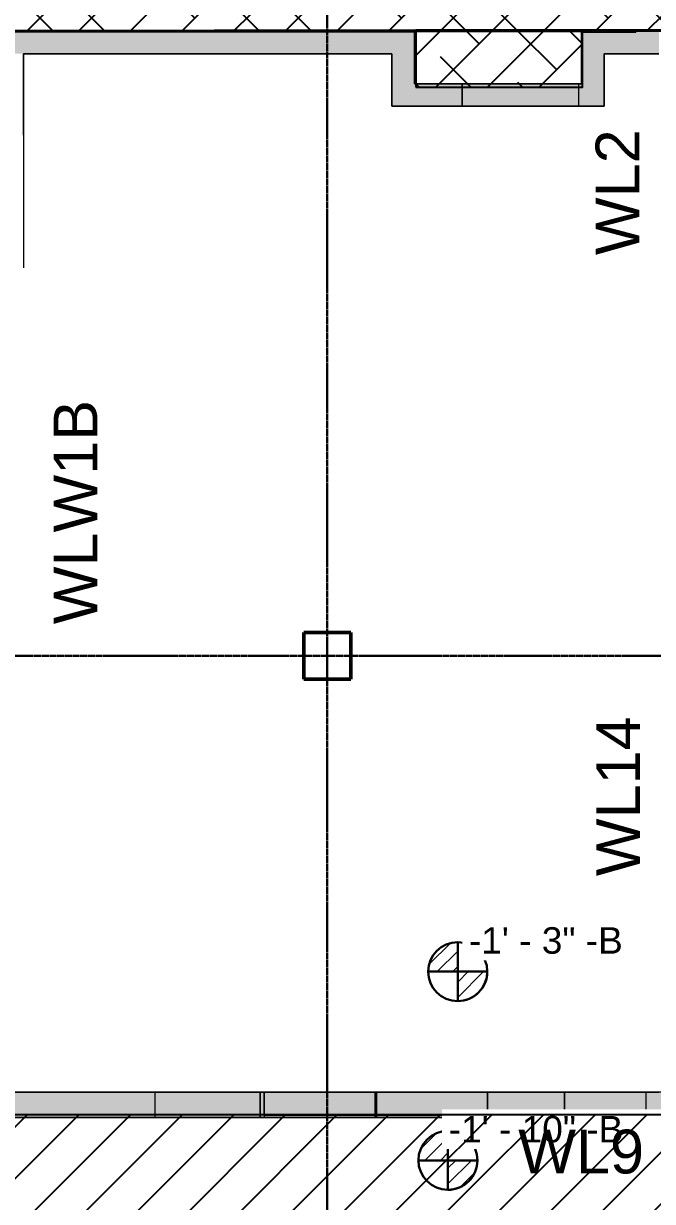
# Model space of a CAD drawing. Header units: inches. Extents: x -4126 to -1814, y 9773 to 12338.
# Drawn here: x -2931.3 to -2716.1, y 9980.3 to 10383.8 of the extents above; entities that cross this region are included whole.
import ezdxf

# ---------------------------------------------------------------- set-up
doc = ezdxf.new("R2010")
doc.units = ezdxf.units.IN
doc.header["$MEASUREMENT"] = 0
doc.linetypes.add('Grid Line 1_2_', pattern=[0.875, 0.5, -0.125, 0.125, -0.125])
for name, color, linetype, lineweight in [('A-WALL', 113, 'Continuous', 13), ('G-ANNO-DIMS', 111, 'Continuous', 9), ('I-WALL', 2, 'Continuous', 13), ('S-COLS', 52, 'Continuous', 9), ('S-GRID', 1, 'Continuous', 9)]:
    doc.layers.add(name, color=color, linetype=linetype, lineweight=lineweight)
doc.layers.add('LOAD_HATCH', color=8, linetype='Continuous')
doc.layers.add('loads', color=1, linetype='Continuous')
doc.styles.add('Arial', font='Arial.ttf', dxfattribs={"height": 18})
doc.styles.add('Arial_2', font='arial.ttf', dxfattribs={"height": 9.070866})
pattern_1 = [(315, (28.986, 104.782), (0.027577164, 0.027577164), [])]
pattern_2 = [(315, (29.021, 104.108), (0.027577164, 0.027577164), [])]

# ---------------------------------------------------------------- blocks, each defined once
blk = doc.blocks.new('CTR - 1st Phase - Shell_rvt-1-FRAMING PLAN - 1ST FLOOR')
at = {"layer": 'A-WALL', "lineweight": 5, "transparency": 33554585}
h = blk.add_hatch(color=13, dxfattribs=at)
h.paths.add_polyline_path([(-3531.71, 10009.09), (-3495.32, 10009.09), (-3495.32, 10009.49), (-3770.72, 10009.49), (-3770.72, 10009.09)], flags=0)
h.paths.add_polyline_path([(-3819.32, 10009.09), (-3808.75, 10009.09), (-3808.75, 10009.49), (-3819.32, 10009.49)], flags=0)
h.paths.add_polyline_path([(-3531.71, 10010.44), (-3495.32, 10010.44), (-3495.32, 10010.59), (-3508.12, 10010.59), (-3508.12, 10010.87), (-3770.72, 10010.87), (-3770.72, 10010.44)], flags=0)
h.paths.add_polyline_path([(-3819.32, 10010.44), (-3808.75, 10010.44), (-3808.75, 10010.87), (-3819.32, 10010.87)], flags=0)
h.paths.add_polyline_path([(-3819.32, 10011.26), (-3808.75, 10011.26), (-3808.75, 10017.71), (-3819.32, 10017.71)], flags=0)
h.paths.add_polyline_path([(-3531.71, 10011.26), (-3508.12, 10011.26), (-3508.12, 10017.71), (-3770.72, 10017.71), (-3770.72, 10011.26)], flags=0)
h.paths.add_polyline_path([(-3252.14, 10011.98), (-3252.14, 10012.41), (-3253.46, 10012.41), (-3253.46, 10011.98)], flags=0)
h.paths.add_polyline_path([(-3405.42, 10011.98), (-3405.42, 10012.41), (-3467.32, 10012.41), (-3467.32, 10011.98)], flags=0)
h.paths.add_polyline_path([(-3367.4, 10011.98), (-3289.59, 10011.98), (-3289.59, 10012.41), (-3367.4, 10012.41)], flags=0)
h.paths.add_polyline_path([(-3214.11, 10011.98), (-3169.52, 10011.98), (-3169.52, 10012.41), (-3214.11, 10012.41)], flags=0)
h.paths.add_polyline_path([(-2746.16, 10011.98), (-2746.16, 10012.41), (-2772.51, 10012.41), (-2772.51, 10011.98)], flags=0)
h.paths.add_polyline_path([(-2718.29, 10011.98), (-2696.32, 10011.98), (-2696.32, 10012.41), (-2718.29, 10012.41)], flags=0)
h.paths.add_polyline_path([(-3020.79, 10011.98), (-3020.79, 10012.41), (-3022.11, 10012.41), (-3022.11, 10011.98)], flags=0)
h.paths.add_polyline_path([(-2641.82, 10011.98), (-2641.24, 10011.98), (-2641.24, 10012.41), (-2656.32, 10012.41), (-2656.32, 10011.98)], flags=0)
h.paths.add_polyline_path([(-3060.14, 10011.98), (-3060.14, 10012.41), (-3103.72, 10012.41), (-3103.72, 10011.98)], flags=0)
h.paths.add_polyline_path([(-2810.91, 10011.98), (-2810.54, 10011.98), (-2810.54, 10012.41), (-2810.91, 10012.41)], flags=0)
h.paths.add_polyline_path([(-2984.66, 10011.98), (-2886.39, 10011.98), (-2886.39, 10012.41), (-2984.66, 10012.41)], flags=0)
h.paths.add_polyline_path([(-3131.6, 10011.98), (-3131.6, 10012.41), (-3140.32, 10012.41), (-3140.32, 10011.98)], flags=0)
h.paths.add_polyline_path([(-2848.94, 10011.98), (-2848.94, 10012.41), (-2850.26, 10012.41), (-2850.26, 10011.98)], flags=0)
h.paths.add_polyline_path([(-3289.59, 10012.8), (-3289.59, 10017.71), (-3367.4, 10017.71), (-3367.4, 10012.8)], flags=0)
h.paths.add_polyline_path([(-3214.11, 10012.8), (-3169.52, 10012.8), (-3169.52, 10017.71), (-3214.11, 10017.71)], flags=0)
h.paths.add_polyline_path([(-3405.42, 10012.8), (-3405.42, 10017.71), (-3467.32, 10017.71), (-3467.32, 10012.8)], flags=0)
h.paths.add_polyline_path([(-3252.14, 10012.8), (-3252.14, 10017.71), (-3253.46, 10017.71), (-3253.46, 10012.8)], flags=0)
h.paths.add_polyline_path([(-3060.14, 10012.8), (-3060.14, 10017.71), (-3103.72, 10017.71), (-3103.72, 10012.8)], flags=0)
h.paths.add_polyline_path([(-2656.32, 10012.8), (-2641.24, 10012.8), (-2641.24, 10017.09), (-2641.82, 10017.09), (-2641.82, 10017.71), (-2656.32, 10017.71)], flags=0)
h.paths.add_polyline_path([(-2696.32, 10012.8), (-2696.32, 10017.71), (-2704.32, 10017.71), (-2704.32, 10017.59), (-2713.82, 10017.59), (-2713.82, 10017.71), (-2718.29, 10017.71), (-2718.29, 10012.8), (-2704.32, 10012.8)], flags=0)
h.paths.add_polyline_path([(-2772.51, 10012.8), (-2746.16, 10012.8), (-2746.16, 10017.71), (-2772.51, 10017.71)], flags=0)
h.paths.add_polyline_path([(-3020.79, 10012.8), (-3020.79, 10017.71), (-3022.11, 10017.71), (-3022.11, 10012.8)], flags=0)
h.paths.add_polyline_path([(-3140.32, 10012.8), (-3131.6, 10012.8), (-3131.6, 10017.71), (-3140.32, 10017.71)], flags=0)
h.paths.add_polyline_path([(-2810.91, 10012.8), (-2810.54, 10012.8), (-2810.54, 10017.71), (-2810.91, 10017.71)], flags=0)
h.paths.add_polyline_path([(-2886.39, 10012.8), (-2886.39, 10017.71), (-2984.66, 10017.71), (-2984.66, 10012.8)], flags=0)
h.paths.add_polyline_path([(-2850.26, 10012.8), (-2848.94, 10012.8), (-2848.94, 10017.71), (-2850.26, 10017.71)], flags=0)
h = blk.add_hatch(color=13, dxfattribs=at)
h.paths.add_polyline_path([(-2886.39, 10011.98), (-2850.26, 10011.98), (-2850.26, 10012.41), (-2886.39, 10012.41)], flags=0)
h.paths.add_polyline_path([(-2856.37, 10012.8), (-2850.26, 10012.8), (-2850.26, 10017.71), (-2886.39, 10017.71), (-2886.39, 10012.8)], flags=0)
h = blk.add_hatch(color=13, dxfattribs=at)
h.paths.add_polyline_path([(-2841.32, 10011.98), (-2841.32, 10012.41), (-2848.94, 10012.41), (-2848.94, 10011.98)], flags=0)
h.paths.add_polyline_path([(-2813.32, 10011.98), (-2810.91, 10011.98), (-2810.91, 10012.41), (-2813.32, 10012.41)], flags=0)
h.paths.add_polyline_path([(-2848.94, 10012.8), (-2841.32, 10012.8), (-2841.32, 10017.71), (-2848.94, 10017.71)], flags=0)
h.paths.add_polyline_path([(-2810.91, 10012.8), (-2810.91, 10017.71), (-2813.32, 10017.71), (-2813.32, 10012.8)], flags=0)
h = blk.add_hatch(color=13, dxfattribs=at)
h.paths.add_polyline_path([(-2840.54, 10011.98), (-2840.54, 10012.41), (-2841.32, 10012.41), (-2841.32, 10011.98)], flags=0)
h.paths.add_polyline_path([(-2814.11, 10011.98), (-2813.32, 10011.98), (-2813.32, 10012.41), (-2814.11, 10012.41)], flags=0)
h.paths.add_polyline_path([(-2841.32, 10012.8), (-2840.54, 10012.8), (-2840.54, 10017.71), (-2841.32, 10017.71)], flags=0)
h.paths.add_polyline_path([(-2813.32, 10012.8), (-2813.32, 10017.71), (-2814.11, 10017.71), (-2814.11, 10012.8)], flags=0)
h = blk.add_hatch(color=13, dxfattribs=at)
h.paths.add_polyline_path([(-2818.32, 10011.98), (-2814.11, 10011.98), (-2814.11, 10012.41), (-2818.32, 10012.41)], flags=0)
h.paths.add_polyline_path([(-2840.54, 10011.98), (-2837.32, 10011.98), (-2837.32, 10012.41), (-2840.54, 10012.41)], flags=0)
h.paths.add_polyline_path([(-2840.54, 10012.8), (-2837.32, 10012.8), (-2837.32, 10017.71), (-2840.54, 10017.71)], flags=0)
h.paths.add_polyline_path([(-2818.32, 10012.8), (-2814.11, 10012.8), (-2814.11, 10017.71), (-2818.32, 10017.71)], flags=0)
for points in [[(-2837.32, 10009.09), (-2818.32, 10009.09), (-2818.32, 10017.71), (-2837.32, 10017.71), (-2837.32, 10011.56)], [(-2856.37, 10012.41), (-2850.26, 10012.41), (-2850.26, 10012.8), (-2886.39, 10012.8), (-2886.39, 10012.41)], [(-2886.39, 10011.56), (-2850.26, 10011.6), (-2850.26, 10011.98), (-2886.39, 10011.98), (-2886.39, 10011.6)], [(-2850.26, 10009.09), (-2850.26, 10011.56), (-2886.39, 10011.56), (-2886.39, 10009.09), (-2856.37, 10009.09)], [(-2772.51, 10012.41), (-2772.51, 10012.8), (-2810.54, 10012.8), (-2810.54, 10012.41)], [(-2810.54, 10011.56), (-2772.51, 10011.6), (-2772.51, 10011.98), (-2810.54, 10011.98), (-2810.54, 10011.6)], [(-2772.51, 10009.09), (-2772.51, 10011.56), (-2810.54, 10011.56), (-2810.54, 10009.09)], [(-2721.3, 10012.41), (-2718.29, 10012.41), (-2718.29, 10012.8), (-2746.16, 10012.8), (-2746.16, 10012.41)], [(-2746.16, 10011.56), (-2718.29, 10011.6), (-2718.29, 10011.98), (-2746.16, 10011.98), (-2746.16, 10011.6)], [(-2721.3, 10010.59), (-2718.29, 10010.59), (-2718.29, 10011.56), (-2746.16, 10011.56), (-2746.16, 10010.59)]]:
    blk.add_hatch(color=13, dxfattribs=at).paths.add_polyline_path(points, flags=0)
h = blk.add_hatch(color=13, dxfattribs=at)
h.paths.add_polyline_path([(-2810.54, 10011.98), (-2772.51, 10011.98), (-2772.51, 10012.41), (-2810.54, 10012.41)], flags=0)
h.paths.add_polyline_path([(-2772.51, 10012.8), (-2772.51, 10017.71), (-2810.54, 10017.71), (-2810.54, 10012.8)], flags=0)
h = blk.add_hatch(color=13, dxfattribs=at)
h.paths.add_polyline_path([(-2746.16, 10011.98), (-2718.29, 10011.98), (-2718.29, 10012.41), (-2746.16, 10012.41)], flags=0)
h.paths.add_polyline_path([(-2721.3, 10012.8), (-2718.29, 10012.8), (-2718.29, 10017.71), (-2746.16, 10017.71), (-2746.16, 10012.8)], flags=0)
h = blk.add_hatch(color=13, dxfattribs=at)
h.paths.add_polyline_path([(-3819.32, 10010.87), (-3808.75, 10010.87), (-3808.75, 10011.26), (-3819.32, 10011.26)], flags=0)
h.paths.add_polyline_path([(-3770.72, 10010.87), (-3508.12, 10010.87), (-3508.12, 10011.26), (-3770.72, 10011.26)], flags=0)
h.paths.add_polyline_path([(-3367.4, 10012.41), (-3289.59, 10012.41), (-3289.59, 10012.8), (-3367.4, 10012.8)], flags=0)
h.paths.add_polyline_path([(-3467.32, 10012.41), (-3405.42, 10012.41), (-3405.42, 10012.8), (-3467.32, 10012.8)], flags=0)
h.paths.add_polyline_path([(-3252.14, 10012.41), (-3252.14, 10012.8), (-3253.46, 10012.8), (-3253.46, 10012.41)], flags=0)
h.paths.add_polyline_path([(-3214.11, 10012.41), (-3169.52, 10012.41), (-3169.52, 10012.8), (-3214.11, 10012.8)], flags=0)
h.paths.add_polyline_path([(-2713.82, 10012.41), (-2696.32, 10012.41), (-2696.32, 10012.8), (-2718.29, 10012.8), (-2718.29, 10012.41)], flags=0)
h.paths.add_polyline_path([(-2810.54, 10012.41), (-2810.54, 10012.8), (-2810.91, 10012.8), (-2810.91, 10012.41)], flags=0)
h.paths.add_polyline_path([(-2772.51, 10012.41), (-2746.16, 10012.41), (-2746.16, 10012.8), (-2772.51, 10012.8)], flags=0)
h.paths.add_polyline_path([(-2848.94, 10012.41), (-2848.94, 10012.8), (-2850.26, 10012.8), (-2850.26, 10012.41)], flags=0)
h.paths.add_polyline_path([(-2984.66, 10012.41), (-2886.39, 10012.41), (-2886.39, 10012.8), (-2984.66, 10012.8)], flags=0)
h.paths.add_polyline_path([(-2656.32, 10012.41), (-2641.24, 10012.41), (-2641.24, 10012.8), (-2656.32, 10012.8)], flags=0)
h.paths.add_polyline_path([(-3022.11, 10012.41), (-3020.79, 10012.41), (-3020.79, 10012.8), (-3022.11, 10012.8)], flags=0)
h.paths.add_polyline_path([(-3060.14, 10012.41), (-3060.14, 10012.8), (-3103.72, 10012.8), (-3103.72, 10012.41)], flags=0)
h.paths.add_polyline_path([(-3131.6, 10012.41), (-3131.6, 10012.8), (-3140.32, 10012.8), (-3140.32, 10012.41)], flags=0)
h = blk.add_hatch(color=13, dxfattribs=at)
h.paths.add_polyline_path([(-3405.42, 10009.09), (-3405.42, 10011.98), (-3467.32, 10011.98), (-3467.32, 10009.09)], flags=0)
h.paths.add_polyline_path([(-3140.32, 10009.09), (-3060.14, 10009.09), (-3060.14, 10011.98), (-3103.72, 10011.98), (-3103.72, 10010.59), (-3131.6, 10010.59), (-3131.6, 10011.98), (-3140.32, 10011.98), (-3140.32, 10011.56)], flags=0)
h.paths.add_polyline_path([(-2641.24, 10009.09), (-2641.24, 10011.98), (-2656.32, 10011.98), (-2656.32, 10009.09)], flags=0)
h.paths.add_polyline_path([(-3169.52, 10009.09), (-3168.32, 10009.09), (-3168.32, 10010.59), (-3169.52, 10010.59), (-3169.52, 10011.98), (-3214.11, 10011.98), (-3214.11, 10009.09)], flags=0)
h.paths.add_polyline_path([(-2718.29, 10009.09), (-2696.32, 10009.09), (-2696.32, 10011.98), (-2718.29, 10011.98), (-2718.29, 10010.59), (-2746.16, 10010.59), (-2746.16, 10011.98), (-2772.51, 10011.98), (-2772.51, 10009.09), (-2721.3, 10009.09)], flags=0)
h.paths.add_polyline_path([(-3022.11, 10009.09), (-3020.79, 10009.09), (-3020.79, 10011.98), (-3022.11, 10011.98), (-3022.11, 10011.56)], flags=0)
h.paths.add_polyline_path([(-3252.14, 10009.09), (-3252.14, 10011.98), (-3253.46, 10011.98), (-3253.46, 10009.09)], flags=0)
h.paths.add_polyline_path([(-3289.59, 10009.09), (-3289.59, 10011.98), (-3367.4, 10011.98), (-3367.4, 10009.09)], flags=0)
h.paths.add_polyline_path([(-2984.66, 10009.09), (-2886.39, 10009.09), (-2886.39, 10011.98), (-2984.66, 10011.98), (-2984.66, 10011.56)], flags=0)
h.paths.add_polyline_path([(-2850.26, 10009.09), (-2848.94, 10009.09), (-2848.94, 10011.98), (-2850.26, 10011.98), (-2850.26, 10011.56)], flags=0)
h.paths.add_polyline_path([(-2810.54, 10009.09), (-2810.54, 10011.98), (-2810.91, 10011.98), (-2810.91, 10009.09)], flags=0)
h.paths.add_polyline_path([(-3770.72, 10009.49), (-3495.32, 10009.49), (-3495.32, 10009.9), (-3770.72, 10009.86)], flags=0)
h.paths.add_polyline_path([(-3808.75, 10009.49), (-3808.75, 10009.9), (-3819.32, 10009.86), (-3819.32, 10009.49)], flags=0)
h.paths.add_polyline_path([(-3808.75, 10010.02), (-3808.75, 10010.44), (-3819.32, 10010.44), (-3819.32, 10010.02)], flags=0)
h.paths.add_polyline_path([(-3495.32, 10010.02), (-3495.32, 10010.44), (-3770.72, 10010.44), (-3770.72, 10010.02), (-3531.71, 10010.02)], flags=0)
h = blk.add_hatch(color=13, dxfattribs=at)
h.paths.add_polyline_path([(-2841.32, 10012.41), (-2841.32, 10012.8), (-2848.94, 10012.8), (-2848.94, 10012.41)], flags=0)
h.paths.add_polyline_path([(-2810.91, 10012.41), (-2810.91, 10012.8), (-2813.32, 10012.8), (-2813.32, 10012.41)], flags=0)
h = blk.add_hatch(color=13, dxfattribs=at)
h.paths.add_polyline_path([(-2841.32, 10011.56), (-2841.32, 10011.98), (-2848.94, 10011.98), (-2848.94, 10011.56)], flags=0)
h.paths.add_polyline_path([(-2810.91, 10011.56), (-2810.91, 10011.98), (-2813.32, 10011.98), (-2813.32, 10011.56)], flags=0)
h = blk.add_hatch(color=13, dxfattribs=at)
h.paths.add_polyline_path([(-2848.94, 10009.09), (-2841.32, 10009.09), (-2841.32, 10011.56), (-2848.94, 10011.56)], flags=0)
h.paths.add_polyline_path([(-2810.91, 10009.09), (-2810.91, 10011.56), (-2813.32, 10011.56), (-2813.32, 10009.09)], flags=0)
h = blk.add_hatch(color=13, dxfattribs=at)
h.paths.add_polyline_path([(-2840.54, 10012.41), (-2840.54, 10012.8), (-2841.32, 10012.8), (-2841.32, 10012.41)], flags=0)
h.paths.add_polyline_path([(-2813.32, 10012.41), (-2813.32, 10012.8), (-2814.11, 10012.8), (-2814.11, 10012.41)], flags=0)
h = blk.add_hatch(color=13, dxfattribs=at)
h.paths.add_polyline_path([(-2840.54, 10011.56), (-2840.54, 10011.98), (-2841.32, 10011.98), (-2841.32, 10011.56)], flags=0)
h.paths.add_polyline_path([(-2813.32, 10011.56), (-2813.32, 10011.98), (-2814.11, 10011.98), (-2814.11, 10011.56)], flags=0)
h = blk.add_hatch(color=13, dxfattribs=at)
h.paths.add_polyline_path([(-2814.11, 10009.09), (-2813.32, 10009.09), (-2813.32, 10011.56), (-2814.11, 10011.56)], flags=0)
h.paths.add_polyline_path([(-2841.32, 10009.09), (-2840.54, 10009.09), (-2840.54, 10011.56), (-2841.32, 10011.56)], flags=0)
h = blk.add_hatch(color=13, dxfattribs=at)
h.paths.add_polyline_path([(-2814.11, 10012.41), (-2814.11, 10012.8), (-2818.32, 10012.8), (-2818.32, 10012.41)], flags=0)
h.paths.add_polyline_path([(-2837.32, 10012.41), (-2837.32, 10012.8), (-2840.54, 10012.8), (-2840.54, 10012.41)], flags=0)
h = blk.add_hatch(color=13, dxfattribs=at)
h.paths.add_polyline_path([(-2837.32, 10011.56), (-2837.32, 10011.98), (-2840.54, 10011.98), (-2840.54, 10011.56)], flags=0)
h.paths.add_polyline_path([(-2818.32, 10011.56), (-2814.11, 10011.6), (-2814.11, 10011.98), (-2818.32, 10011.98), (-2818.32, 10011.6)], flags=0)
h = blk.add_hatch(color=13, dxfattribs=at)
h.paths.add_polyline_path([(-2837.32, 10009.09), (-2837.32, 10011.56), (-2840.54, 10011.56), (-2840.54, 10009.09)], flags=0)
h.paths.add_polyline_path([(-2814.11, 10009.09), (-2814.11, 10011.56), (-2818.32, 10011.56), (-2818.32, 10009.09)], flags=0)
at = {"layer": 'A-WALL', "color": 9}
for p, q in [((-2841.32, 10017.71), (-3140.32, 10017.71)), ((-2837.32, 10017.71), (-2841.32, 10017.71)), ((-2818.32, 10017.71), (-2837.32, 10017.71)), ((-2813.32, 10017.71), (-2818.32, 10017.71)), ((-2641.24, 10017.71), (-2813.32, 10017.71)), ((-3140.32, 10009.09), (-2841.32, 10009.09)), ((-2841.32, 10009.09), (-2840.54, 10009.09)), ((-2840.54, 10009.09), (-2837.32, 10009.09)), ((-2837.32, 10009.09), (-2818.32, 10009.09)), ((-2818.32, 10009.09), (-2814.11, 10009.09)), ((-2814.11, 10009.09), (-2813.32, 10009.09)), ((-2813.32, 10009.09), (-2641.24, 10009.09))]:
    blk.add_line(p, q, dxfattribs=at)
at = {"layer": 'A-WALL', "color": 33}
for p, q in [((-2984.66, 10017.71), (-2886.39, 10017.71)), ((-2850.26, 10017.71), (-2886.39, 10017.71)), ((-2886.39, 10017.71), (-2850.26, 10017.71)), ((-2886.39, 10017.71), (-2886.39, 10012.8)), ((-2886.39, 10017.71), (-2886.39, 10012.8)), ((-2850.26, 10017.71), (-2848.94, 10017.71)), ((-2850.26, 10012.8), (-2850.26, 10017.71)), ((-2850.26, 10017.71), (-2850.26, 10012.8)), ((-2841.32, 10017.71), (-2848.94, 10017.71)), ((-2848.94, 10017.71), (-2841.32, 10017.71)), ((-2848.94, 10012.8), (-2848.94, 10017.71)), ((-2848.94, 10017.71), (-2848.94, 10012.8)), ((-2840.54, 10017.71), (-2837.32, 10017.71)), ((-2818.32, 10017.71), (-2814.11, 10017.71)), ((-2810.91, 10017.71), (-2813.32, 10017.71)), ((-2813.32, 10017.71), (-2810.91, 10017.71)), ((-2810.91, 10017.71), (-2810.54, 10017.71)), ((-2810.91, 10012.8), (-2810.91, 10017.71)), ((-2810.91, 10017.71), (-2810.91, 10012.8)), ((-2772.51, 10017.71), (-2810.54, 10017.71)), ((-2810.54, 10017.71), (-2772.51, 10017.71)), ((-2810.54, 10012.8), (-2810.54, 10017.71)), ((-2810.54, 10017.71), (-2810.54, 10012.8)), ((-2772.51, 10017.71), (-2746.16, 10017.71)), ((-2772.51, 10012.8), (-2772.51, 10017.71)), ((-2772.51, 10017.71), (-2772.51, 10012.8)), ((-2746.16, 10017.71), (-2718.29, 10017.71)), ((-2718.29, 10017.71), (-2746.16, 10017.71)), ((-2746.16, 10012.8), (-2746.16, 10017.71)), ((-2746.16, 10017.71), (-2746.16, 10012.8)), ((-2718.29, 10017.71), (-2713.82, 10017.71)), ((-2718.29, 10017.71), (-2718.29, 10012.8)), ((-2718.29, 10017.71), (-2718.29, 10012.8)), ((-2886.39, 10012.41), (-2886.39, 10011.98)), ((-2886.39, 10012.41), (-2886.39, 10011.98)), ((-2850.26, 10011.98), (-2850.26, 10012.41)), ((-2850.26, 10012.41), (-2850.26, 10011.98)), ((-2848.94, 10011.98), (-2848.94, 10012.41)), ((-2848.94, 10012.41), (-2848.94, 10011.98)), ((-2810.91, 10011.98), (-2810.91, 10012.41)), ((-2810.91, 10012.41), (-2810.91, 10011.98)), ((-2810.54, 10011.98), (-2810.54, 10012.41)), ((-2810.54, 10012.41), (-2810.54, 10011.98)), ((-2772.51, 10011.98), (-2772.51, 10012.41)), ((-2772.51, 10012.41), (-2772.51, 10011.98)), ((-2746.16, 10011.98), (-2746.16, 10012.41)), ((-2746.16, 10012.41), (-2746.16, 10011.98)), ((-2718.29, 10012.41), (-2718.29, 10011.98)), ((-2718.29, 10012.41), (-2718.29, 10011.98)), ((-2837.32, 10009.09), (-2840.54, 10009.09)), ((-2814.11, 10009.09), (-2818.32, 10009.09))]:
    blk.add_line(p, q, dxfattribs=at)
at = {"layer": 'A-WALL', "color": 23}
for p, q in [((-2886.39, 10017.71), (-2850.26, 10017.71)), ((-2848.94, 10017.71), (-2841.32, 10017.71)), ((-2837.32, 10017.71), (-2818.32, 10017.71)), ((-2813.32, 10017.71), (-2810.91, 10017.71)), ((-2810.54, 10017.71), (-2772.51, 10017.71)), ((-2746.16, 10017.71), (-2718.29, 10017.71)), ((-2850.26, 10009.09), (-2886.39, 10009.09)), ((-2841.32, 10009.09), (-2848.94, 10009.09)), ((-2818.32, 10009.09), (-2837.32, 10009.09)), ((-2810.91, 10009.09), (-2813.32, 10009.09)), ((-2772.51, 10009.09), (-2810.54, 10009.09))]:
    blk.add_line(p, q, dxfattribs=at)
at = {"layer": 'A-WALL', "color": 43}
for p, q in [((-2841.32, 10017.71), (-2840.54, 10017.71)), ((-2814.11, 10017.71), (-2813.32, 10017.71))]:
    blk.add_line(p, q, dxfattribs=at)
at = {"layer": 'A-WALL', "color": 253}
for p, q in [((-2837.32, 10017.71), (-2841.32, 10017.71)), ((-2841.32, 10017.71), (-2837.32, 10017.71)), ((-2818.32, 10017.71), (-2837.32, 10017.71)), ((-2837.32, 10017.71), (-2818.32, 10017.71)), ((-2813.32, 10017.71), (-2818.32, 10017.71)), ((-2818.32, 10017.71), (-2813.32, 10017.71)), ((-2886.39, 10012.8), (-2886.39, 10012.41)), ((-2886.39, 10012.8), (-2886.39, 10012.41)), ((-2886.39, 10011.98), (-2886.39, 10011.6)), ((-2886.39, 10011.98), (-2886.39, 10011.6)), ((-2886.39, 10011.56), (-2886.39, 10009.09)), ((-2886.39, 10011.56), (-2886.39, 10009.09)), ((-2850.26, 10012.41), (-2850.26, 10012.8)), ((-2850.26, 10012.8), (-2850.26, 10012.41)), ((-2850.26, 10011.6), (-2850.26, 10011.98)), ((-2850.26, 10011.98), (-2850.26, 10011.6)), ((-2850.26, 10009.09), (-2850.26, 10011.56)), ((-2850.26, 10011.56), (-2850.26, 10009.09)), ((-2848.94, 10012.41), (-2848.94, 10012.8)), ((-2848.94, 10012.8), (-2848.94, 10012.41)), ((-2848.94, 10011.6), (-2848.94, 10011.98)), ((-2848.94, 10011.98), (-2848.94, 10011.6)), ((-2848.94, 10009.84), (-2848.94, 10011.56)), ((-2848.94, 10011.56), (-2848.94, 10009.09)), ((-2810.91, 10012.41), (-2810.91, 10012.8)), ((-2810.91, 10012.8), (-2810.91, 10012.41)), ((-2810.91, 10011.6), (-2810.91, 10011.98)), ((-2810.91, 10011.98), (-2810.91, 10011.6)), ((-2810.91, 10009.09), (-2810.91, 10011.56)), ((-2810.91, 10011.56), (-2810.91, 10009.84)), ((-2810.54, 10012.41), (-2810.54, 10012.8)), ((-2810.54, 10012.8), (-2810.54, 10012.41)), ((-2810.54, 10011.6), (-2810.54, 10011.98)), ((-2810.54, 10011.98), (-2810.54, 10011.6)), ((-2810.54, 10009.84), (-2810.54, 10011.56)), ((-2810.54, 10011.56), (-2810.54, 10009.09)), ((-2772.51, 10012.41), (-2772.51, 10012.8)), ((-2772.51, 10012.8), (-2772.51, 10012.41)), ((-2772.51, 10011.6), (-2772.51, 10011.98)), ((-2772.51, 10011.98), (-2772.51, 10011.6)), ((-2772.51, 10009.09), (-2772.51, 10011.56)), ((-2772.51, 10011.56), (-2772.51, 10009.84)), ((-2746.16, 10012.41), (-2746.16, 10012.8)), ((-2746.16, 10012.8), (-2746.16, 10012.41)), ((-2746.16, 10011.6), (-2746.16, 10011.98)), ((-2746.16, 10011.98), (-2746.16, 10011.6)), ((-2746.16, 10010.59), (-2746.16, 10011.56)), ((-2746.16, 10011.56), (-2746.16, 10010.59)), ((-2746.16, 10010.59), (-2718.29, 10010.59)), ((-2718.29, 10010.59), (-2746.16, 10010.59)), ((-2718.29, 10012.8), (-2718.29, 10012.41)), ((-2718.29, 10012.8), (-2718.29, 10012.41)), ((-2718.29, 10011.98), (-2718.29, 10011.6)), ((-2718.29, 10011.98), (-2718.29, 10011.6)), ((-2718.29, 10011.56), (-2718.29, 10010.59)), ((-2718.29, 10011.56), (-2718.29, 10010.59)), ((-2886.39, 10009.09), (-2984.66, 10009.09)), ((-2850.26, 10009.09), (-2886.39, 10009.09)), ((-2886.39, 10009.09), (-2850.26, 10009.09)), ((-2848.94, 10009.09), (-2850.26, 10009.09)), ((-2841.32, 10009.84), (-2848.94, 10009.84)), ((-2848.94, 10009.84), (-2841.32, 10009.84)), ((-2848.94, 10009.84), (-2848.94, 10009.09)), ((-2848.94, 10009.09), (-2841.32, 10009.09)), ((-2841.32, 10009.09), (-2848.94, 10009.09)), ((-2840.54, 10009.84), (-2841.32, 10009.84)), ((-2841.32, 10009.84), (-2840.54, 10009.84)), ((-2840.54, 10009.09), (-2841.32, 10009.09)), ((-2841.32, 10009.09), (-2840.54, 10009.09)), ((-2840.54, 10009.09), (-2841.32, 10009.09)), ((-2837.32, 10009.84), (-2840.54, 10009.84)), ((-2840.54, 10009.84), (-2837.32, 10009.84)), ((-2840.54, 10009.09), (-2837.32, 10009.09)), ((-2837.32, 10009.09), (-2840.54, 10009.09)), ((-2818.32, 10009.84), (-2837.32, 10009.84)), ((-2837.32, 10009.84), (-2818.32, 10009.84)), ((-2837.32, 10009.09), (-2818.32, 10009.09)), ((-2818.32, 10009.09), (-2837.32, 10009.09)), ((-2814.11, 10009.84), (-2818.32, 10009.84)), ((-2818.32, 10009.84), (-2814.11, 10009.84)), ((-2818.32, 10009.09), (-2814.11, 10009.09)), ((-2814.11, 10009.09), (-2818.32, 10009.09)), ((-2813.32, 10009.84), (-2814.11, 10009.84)), ((-2814.11, 10009.84), (-2813.32, 10009.84)), ((-2813.32, 10009.09), (-2814.11, 10009.09)), ((-2814.11, 10009.09), (-2813.32, 10009.09)), ((-2813.32, 10009.09), (-2814.11, 10009.09)), ((-2810.91, 10009.84), (-2813.32, 10009.84)), ((-2813.32, 10009.84), (-2810.91, 10009.84)), ((-2813.32, 10009.09), (-2810.91, 10009.09)), ((-2810.91, 10009.09), (-2813.32, 10009.09)), ((-2810.91, 10009.84), (-2810.91, 10009.09)), ((-2810.54, 10009.09), (-2810.91, 10009.09)), ((-2772.51, 10009.84), (-2810.54, 10009.84)), ((-2810.54, 10009.84), (-2772.51, 10009.84)), ((-2810.54, 10009.84), (-2810.54, 10009.09)), ((-2810.54, 10009.09), (-2772.51, 10009.09)), ((-2772.51, 10009.09), (-2810.54, 10009.09)), ((-2772.51, 10009.84), (-2772.51, 10009.09)), ((-2712.32, 10009.09), (-2772.51, 10009.09))]:
    blk.add_line(p, q, dxfattribs=at)
blk = doc.blocks.new('CTR - 1st Phase - Common Walls_rvt-1-FRAMING PLAN - 1ST FLOOR')
at = {"layer": 'I-WALL', "lineweight": 5, "transparency": 33554585}
h = blk.add_hatch(color=8, dxfattribs=at)
h.paths.add_polyline_path([(-2841.32, 10373.41), (-2841.32, 10381.16), (-3065.75, 10381.16), (-3065.75, 10373.41), (-2856.37, 10373.41)], flags=0)
h.paths.add_polyline_path([(-2805.27, 10373.41), (-2805.27, 10381.16), (-2813.32, 10381.16), (-2813.32, 10373.41)], flags=0)
h = blk.add_hatch(color=8, dxfattribs=at)
h.paths.add_polyline_path([(-2841.32, 10373.41), (-2840.54, 10373.41), (-2840.54, 10381.16), (-2841.32, 10381.16), (-2841.32, 10378.95)], flags=0)
h.paths.add_polyline_path([(-2814.11, 10373.41), (-2813.32, 10373.41), (-2813.32, 10381.16), (-2814.11, 10381.16), (-2814.11, 10380.62)], flags=0)
h = blk.add_hatch(color=8, dxfattribs=at)
h.paths.add_polyline_path([(-2840.54, 10373.41), (-2837.32, 10373.41), (-2837.32, 10381.16), (-2840.54, 10381.16), (-2840.54, 10379)], flags=0)
h.paths.add_polyline_path([(-2818.32, 10373.41), (-2814.11, 10373.41), (-2814.11, 10381.16), (-2818.32, 10381.16), (-2818.32, 10380.36)], flags=0)
for color, points in [(8, [(-2818.32, 10373.41), (-2818.32, 10381.16), (-2837.32, 10381.16), (-2837.32, 10373.41)]), (8, [(-2797.52, 10355.41), (-2797.52, 10381.16), (-2805.27, 10381.16), (-2805.27, 10355.41)]), (8, [(-2732.55, 10355.41), (-2732.55, 10380.79), (-2739.92, 10380.79), (-2739.92, 10381.16), (-2740.3, 10381.16), (-2740.3, 10355.41)]), (31, [(-2721.68, 10381.16), (-2721.68, 10381.41), (-2739.92, 10381.41), (-2739.92, 10381.16), (-2732.55, 10381.16)]), (8, [(-2732.55, 10380.79), (-2732.55, 10381.16), (-2739.92, 10381.16), (-2739.92, 10380.79)]), (8, [(-2721.68, 10380.79), (-2721.68, 10381.16), (-2732.55, 10381.16), (-2732.55, 10380.79)]), (8, [(-2713.82, 10373.41), (-2713.82, 10381.16), (-2721.68, 10381.16), (-2721.68, 10380.79), (-2732.55, 10380.79), (-2732.55, 10373.41), (-2721.3, 10373.41)]), (8, [(-2741.2, 10355.41), (-2741.2, 10363.16), (-2781.2, 10363.16), (-2781.2, 10355.41)])]:
    blk.add_hatch(color=color, dxfattribs=at).paths.add_polyline_path(points, flags=0)
h = blk.add_hatch(color=8, dxfattribs=at)
h.paths.add_polyline_path([(-2797.52, 10355.41), (-2781.2, 10355.41), (-2781.2, 10363.16), (-2797.52, 10363.16)], flags=0)
h.paths.add_polyline_path([(-2741.2, 10355.41), (-2740.3, 10355.41), (-2740.3, 10363.16), (-2741.2, 10363.16)], flags=0)
at = {"layer": 'I-WALL', "color": 9}
for p, q in [((-2841.32, 10381.16), (-3065.75, 10381.16)), ((-2837.32, 10381.16), (-2841.32, 10381.16)), ((-2818.32, 10381.16), (-2837.32, 10381.16)), ((-2813.32, 10381.16), (-2818.32, 10381.16)), ((-2805.27, 10381.16), (-2813.32, 10381.16)), ((-2805.27, 10381.16), (-2797.52, 10381.16)), ((-2797.52, 10363.16), (-2797.52, 10381.16)), ((-2740.3, 10381.16), (-2740.3, 10363.16)), ((-2740.3, 10381.16), (-2732.55, 10381.16)), ((-2739.92, 10381.41), (-2721.68, 10381.41)), ((-2721.68, 10381.41), (-2739.92, 10381.41)), ((-2739.92, 10380.79), (-2739.92, 10381.41)), ((-2739.92, 10381.41), (-2739.92, 10381.16)), ((-2713.82, 10381.16), (-2732.55, 10381.16)), ((-2721.68, 10381.41), (-2721.68, 10380.79)), ((-2721.68, 10381.41), (-2721.68, 10381.16)), ((-2739.92, 10380.79), (-2721.68, 10380.79)), ((-2931.27, 10347.97), (-2931.27, 10373.41)), ((-2931.27, 10373.41), (-2841.32, 10373.41)), ((-2841.32, 10373.41), (-2837.32, 10373.41)), ((-2837.32, 10373.41), (-2818.32, 10373.41)), ((-2818.32, 10373.41), (-2813.32, 10373.41)), ((-2813.32, 10373.41), (-2805.27, 10373.41)), ((-2805.27, 10373.41), (-2805.27, 10355.41)), ((-2732.55, 10373.41), (-2713.82, 10373.41)), ((-2732.55, 10355.41), (-2732.55, 10373.41)), ((-2781.2, 10363.16), (-2797.52, 10363.16)), ((-2741.2, 10363.16), (-2781.2, 10363.16)), ((-2781.2, 10363.16), (-2781.2, 10355.41)), ((-2740.3, 10363.16), (-2741.2, 10363.16)), ((-2741.2, 10355.41), (-2741.2, 10363.16)), ((-2797.52, 10355.41), (-2805.27, 10355.41)), ((-2797.52, 10355.41), (-2781.2, 10355.41)), ((-2781.2, 10355.41), (-2741.2, 10355.41)), ((-2741.2, 10355.41), (-2740.3, 10355.41)), ((-2732.55, 10355.41), (-2740.3, 10355.41)), ((-2931.27, 10347.58), (-2931.27, 10347.97)), ((-2931.27, 10346.77), (-2931.27, 10347.58)), ((-2931.27, 10345.89), (-2931.27, 10346.69)), ((-2931.27, 10345.49), (-2931.27, 10345.89))]:
    blk.add_line(p, q, dxfattribs=at)
at = {"layer": 'I-WALL', "color": 253}
for p, q in [((-3065.75, 10381.16), (-2841.32, 10381.16)), ((-2841.32, 10381.16), (-2840.54, 10381.16)), ((-2840.54, 10381.16), (-2837.32, 10381.16)), ((-2837.32, 10381.16), (-2818.32, 10381.16)), ((-2818.32, 10381.16), (-2814.11, 10381.16)), ((-2814.11, 10381.16), (-2813.32, 10381.16)), ((-2813.32, 10381.16), (-2805.27, 10381.16)), ((-2797.52, 10381.16), (-2805.27, 10381.16)), ((-2797.52, 10381.16), (-2797.52, 10363.16)), ((-2740.3, 10363.16), (-2740.3, 10381.16)), ((-2739.92, 10381.16), (-2740.3, 10381.16)), ((-2721.68, 10381.16), (-2713.82, 10381.16)), ((-2931.27, 10373.41), (-2931.27, 10347.97)), ((-2841.32, 10373.41), (-2931.27, 10373.41)), ((-2840.54, 10373.41), (-2841.32, 10373.41)), ((-2837.32, 10373.41), (-2840.54, 10373.41)), ((-2818.32, 10373.41), (-2837.32, 10373.41)), ((-2814.11, 10373.41), (-2818.32, 10373.41)), ((-2813.32, 10373.41), (-2814.11, 10373.41)), ((-2805.27, 10373.41), (-2813.32, 10373.41)), ((-2805.27, 10355.41), (-2805.27, 10373.41)), ((-2713.82, 10373.41), (-2732.55, 10373.41)), ((-2732.55, 10373.41), (-2732.55, 10355.41)), ((-2797.52, 10363.16), (-2740.3, 10363.16)), ((-2781.2, 10355.41), (-2781.2, 10363.16)), ((-2741.2, 10355.41), (-2741.2, 10363.16)), ((-2805.27, 10355.41), (-2797.52, 10355.41)), ((-2740.3, 10355.41), (-2797.52, 10355.41)), ((-2740.3, 10355.41), (-2732.55, 10355.41)), ((-2931.27, 10347.97), (-2931.27, 10347.58)), ((-2931.27, 10347.58), (-2931.27, 10347.15)), ((-2931.27, 10347.15), (-2931.27, 10346.77)), ((-2931.27, 10346.69), (-2931.27, 10346.32)), ((-2931.27, 10346.32), (-2931.27, 10345.89)), ((-2931.27, 10345.89), (-2931.27, 10345.49)), ((-2931.27, 10345.49), (-2931.27, 10300.09))]:
    blk.add_line(p, q, dxfattribs=at)
at = {"layer": 'I-WALL', "color": 21}
for p, q in [((-2732.55, 10381.16), (-2739.92, 10381.16)), ((-2739.92, 10381.16), (-2739.92, 10380.79)), ((-2732.55, 10381.16), (-2721.68, 10381.16)), ((-2721.68, 10381.16), (-2721.68, 10380.79)), ((-2721.68, 10380.79), (-2739.92, 10380.79))]:
    blk.add_line(p, q, dxfattribs=at)
blk = doc.blocks.new('034100 - Precast Structural Concrete - Column - Corbels - 16_x16_-1699972-FRAMING PLAN - 1ST FLOOR')
at = {"layer": 'S-COLS'}
for p, q in [((-8.91, 8.98), (-8.98, 8.98)), ((-8.98, 8.98), (-8.98, -7.02)), ((6.94, 8.98), (-8.91, 8.98)), ((7.02, 8.98), (6.94, 8.98)), ((7.02, -7.02), (7.02, 8.98)), ((-8.98, -7.02), (-8.91, -7.02)), ((-8.91, -7.02), (6.94, -7.02)), ((6.94, -7.02), (7.02, -7.02))]:
    blk.add_line(p, q, dxfattribs=at)
at = {"layer": 'S-COLS', "lineweight": 50}
for p, q in [((-8.98, -7.02), (-8.98, 8.98)), ((-8.98, 8.98), (-8.91, 8.98)), ((-8.91, 8.98), (6.94, 8.98)), ((6.94, 8.98), (7.02, 8.98)), ((7.02, 8.98), (7.02, -7.02)), ((-8.91, -7.02), (-8.98, -7.02)), ((6.94, -7.02), (-8.91, -7.02)), ((7.02, -7.02), (6.94, -7.02))]:
    blk.add_line(p, q, dxfattribs=at)
blk = doc.blocks.new('Spot Elevations - Símbolo de cota horizontal-V282-FRAMING PLAN - 1ST FLOOR')
at = {"layer": 'G-ANNO-DIMS'}
h = blk.add_hatch(dxfattribs=at)
h.set_pattern_fill('FP_87', color=256, style=0, pattern_type=2)
h.set_pattern_definition(pattern_1)
edge = h.paths.add_edge_path(flags=0)
edge.add_arc((0, 0), 0.1053, 0, 90, ccw=False)
edge.add_line((0.1053, 0), (0, 0))
edge.add_line((0, 0), (0, 0.1053))
h = blk.add_hatch(dxfattribs=at)
h.set_pattern_fill('FP_87', color=256, style=0, pattern_type=2)
h.set_pattern_definition(pattern_1)
edge = h.paths.add_edge_path(flags=0)
edge.add_arc((0, 0), 0.1053, 0, 90, ccw=False)
edge.add_line((0.1053, 0), (0, 0))
edge.add_line((0, 0), (0, 0.1053))
h = blk.add_hatch(dxfattribs=at)
h.set_pattern_fill('FP_87', color=256, style=0, pattern_type=2)
h.set_pattern_definition(pattern_1)
edge = h.paths.add_edge_path(flags=0)
edge.add_arc((0, 0), 0.1053, 180, 270, ccw=False)
edge.add_line((-0.1053, 0), (0, 0))
edge.add_line((0, 0), (0, -0.1053))
h = blk.add_hatch(dxfattribs=at)
h.set_pattern_fill('FP_87', color=256, style=0, pattern_type=2)
h.set_pattern_definition(pattern_1)
edge = h.paths.add_edge_path(flags=0)
edge.add_arc((0, 0), 0.1053, 180, 270, ccw=False)
edge.add_line((-0.1053, 0), (0, 0))
edge.add_line((0, 0), (0, -0.1053))
at = {"layer": 'G-ANNO-DIMS', "lineweight": 30}
for p, q in [((0, 0.1053), (0, 0)), ((0, 0), (-0.1053, 0)), ((0, 0), (0.1053, 0)), ((0, -0.1053), (0, 0))]:
    blk.add_line(p, q, dxfattribs=at)
blk.add_circle((0, 0), 0.1053, dxfattribs=at)
for start, end in [(360, 90), (180, 270)]:
    blk.add_arc((0, 0), 0.1053, start, end, dxfattribs=at)
blk = doc.blocks.new('Spot Elevations - Símbolo de cota horizontal-V283-FRAMING PLAN - 1ST FLOOR')
at = {"layer": 'G-ANNO-DIMS'}
h = blk.add_hatch(dxfattribs=at)
h.set_pattern_fill('FP_88', color=256, style=0, pattern_type=2)
h.set_pattern_definition(pattern_2)
edge = h.paths.add_edge_path(flags=0)
edge.add_arc((0, 0), 0.1053, 0, 90, ccw=False)
edge.add_line((0.1053, 0), (0, 0))
edge.add_line((0, 0), (0, 0.1053))
h = blk.add_hatch(dxfattribs=at)
h.set_pattern_fill('FP_88', color=256, style=0, pattern_type=2)
h.set_pattern_definition(pattern_2)
edge = h.paths.add_edge_path(flags=0)
edge.add_arc((0, 0), 0.1053, 0, 90, ccw=False)
edge.add_line((0.1053, 0), (0, 0))
edge.add_line((0, 0), (0, 0.1053))
h = blk.add_hatch(dxfattribs=at)
h.set_pattern_fill('FP_88', color=256, style=0, pattern_type=2)
h.set_pattern_definition(pattern_2)
edge = h.paths.add_edge_path(flags=0)
edge.add_arc((0, 0), 0.1053, 180, 270, ccw=False)
edge.add_line((-0.1053, 0), (0, 0))
edge.add_line((0, 0), (0, -0.1053))
h = blk.add_hatch(dxfattribs=at)
h.set_pattern_fill('FP_88', color=256, style=0, pattern_type=2)
h.set_pattern_definition(pattern_2)
edge = h.paths.add_edge_path(flags=0)
edge.add_arc((0, 0), 0.1053, 180, 270, ccw=False)
edge.add_line((-0.1053, 0), (0, 0))
edge.add_line((0, 0), (0, -0.1053))
at = {"layer": 'G-ANNO-DIMS', "lineweight": 30}
for p, q in [((0, 0.1053), (0, 0)), ((0, 0), (-0.1053, 0)), ((0, 0), (0.1053, 0)), ((0, -0.1053), (0, 0))]:
    blk.add_line(p, q, dxfattribs=at)
blk.add_circle((0, 0), 0.1053, dxfattribs=at)
for start, end in [(360, 90), (180, 270)]:
    blk.add_arc((0, 0), 0.1053, start, end, dxfattribs=at)

msp = doc.modelspace()

# ---------------------------------------------------------------- hatches: boundary and pattern name
at = {"layer": 'LOAD_HATCH'}
h = msp.add_hatch(dxfattribs=at)
h.set_pattern_fill('ANSI38', color=256, scale=100, style=0)
h.paths.add_polyline_path([(-3481.324, 10382.789), (-3418.524, 10381), (-3072.924, 10381), (-2509.521, 10381.514), (-2503.7, 10449.439), (-3408.924, 10449.439), (-3401.049, 11277.289), (-3371.874, 11277.289), (-3371.874, 11473.789), (-3140.124, 11473.539), (-3139.124, 11648.339), (-2778.924, 11649.339), (-2778.924, 11628.389), (-2718.724, 11628.389), (-2650.524, 11628.389), (-2650.524, 11649.339), (-2509.521, 11650), (-2509.521, 11717.264), (-3140.124, 11718), (-3140.124, 11838.614), (-3460.024, 11838.614), (-3460.024, 11787.364), (-3199.999, 11783.364), (-3199.999, 11535.189), (-3481.324, 11530.989), (-3477.974, 11244.389), (-3477.974, 10410)])
h = msp.add_hatch(dxfattribs=at)
h.set_pattern_fill('ANSI38', color=256, scale=100, style=0)
h.paths.add_polyline_path([(-2797, 10362), (-2740, 10362), (-2740, 10381.102), (-2797, 10381)])

# ---------------------------------------------------------------- linework, layer by layer
for points in [[(-3072.924, 10381), (-2797, 10381), (-2509.521, 10381.514), (-2740, 10381.514), (-2797, 10381.514)], [(-2797, 10362), (-2740, 10362), (-2740, 10381.102), (-2797, 10381)]]:
    msp.add_lwpolyline(points, close=True)
msp.add_lwpolyline([(-3401.049, 11277.289), (-3408.924, 10449.439), (-2503.7, 10449.439), (-2509.521, 10381.514), (-3072.924, 10381), (-3418.524, 10381), (-3481.324, 10382.789), (-3477.974, 10410), (-3477.974, 11244.389)], dxfattribs=at)
at = {"layer": 'S-GRID', "linetype": 'Grid Line 1_2_', "lineweight": 30}
for p, q in [((-2827.324, 9772.61), (-2827.324, 12288.555)), ((-1814.206, 10167.189), (-4076.95, 10167.189))]:
    msp.add_line(p, q, dxfattribs=at)

# ---------------------------------------------------------------- block references
at = {"lineweight": 5}
for name in ['CTR - 1st Phase - Shell_rvt-1-FRAMING PLAN - 1ST FLOOR', 'CTR - 1st Phase - Common Walls_rvt-1-FRAMING PLAN - 1ST FLOOR']:
    msp.add_blockref(name, (0, 0), dxfattribs=at)
at = {"layer": 'G-ANNO-DIMS', "lineweight": 30, "extrusion": (0, 0, -1), "xscale": 95.99999999999994, "yscale": 95.99999999999994, "zscale": 95.99999999999994, "rotation": 180}
for name, p in [('Spot Elevations - Símbolo de cota horizontal-V282-FRAMING PLAN - 1ST FLOOR', (2782.677, 10059.025)), ('Spot Elevations - Símbolo de cota horizontal-V283-FRAMING PLAN - 1ST FLOOR', (2786.045, 9994.37))]:
    msp.add_blockref(name, p, dxfattribs=at)
at = {"layer": 'S-COLS', "rotation": 270.0000000000118}
msp.add_blockref('034100 - Precast Structural Concrete - Column - Corbels - 16_x16_-1699972-FRAMING PLAN - 1ST FLOOR', (-2828.308, 10166.205), dxfattribs=at)

# ---------------------------------------------------------------- texts
at = {"layer": 'loads', "char_height": 15, "width": 29.92125, "attachment_point": 1, "rotation": 90, "style": 'Arial'}
for s, insert in [('WL2', (-2735.504, 10304.426)), ('WLW1B', (-2921, 10178)), ('WL14', (-2735.287, 10091.692))]:
    msp.add_mtext(s, dxfattribs=dict(at, insert=insert))

# ---------------------------------------------------------------- next in the draw order: texts
at = {"layer": 'G-ANNO-DIMS', "char_height": 9.07087, "attachment_point": 1, "line_spacing_factor": 0.941778, "style": 'Arial_2', "bg_fill": 3, "box_fill_scale": 1.25, "bg_fill_color": 256, "bg_fill_true_color": 13158600, "bg_fill_transparency": 0}
for s, insert, width in [('-1\' - 3" -B', (-2778.867, 10074.228), 62.85656), ('-1\' - 10" -B', (-2785.752, 10009.573), 71.29666)]:
    msp.add_mtext(s, dxfattribs=dict(at, insert=insert, width=width))

# ---------------------------------------------------------------- next in the draw order: hatches: boundary and pattern name
at = {"layer": 'LOAD_HATCH'}
h = msp.add_hatch(dxfattribs=at)
h.set_pattern_fill('ANSI31', color=256, scale=100, style=0)
h.paths.add_polyline_path([(-3819.324, 9901.189), (-3819.324, 10010.089), (-2098.262, 10010.089), (-2098.262, 10821.489), (-3401.049, 10821.489), (-3400.049, 11277.289), (-2098.262, 11277.289), (-2098.262, 12077.189), (-1943.324, 12077.189), (-1943.324, 9901.189)])

# ---------------------------------------------------------------- next in the draw order: linework, layer by layer
msp.add_lwpolyline([(-3400.049, 11277.289), (-2098.262, 11277.289), (-2098.262, 12077.189), (-1943.324, 12077.189), (-1943.324, 9901.189), (-3819.324, 9901.189), (-3819.324, 10010.089), (-2098.262, 10010.089), (-2098.262, 10821.489), (-3401.049, 10821.489)], close=True, dxfattribs=at)

# ---------------------------------------------------------------- next in the draw order: texts
at = {"layer": 'loads', "insert": (-2762, 10004.884), "char_height": 15, "width": 29.92125, "attachment_point": 1, "style": 'Arial'}
msp.add_mtext('WL9', dxfattribs=at)

doc.saveas('drawing.dxf')
